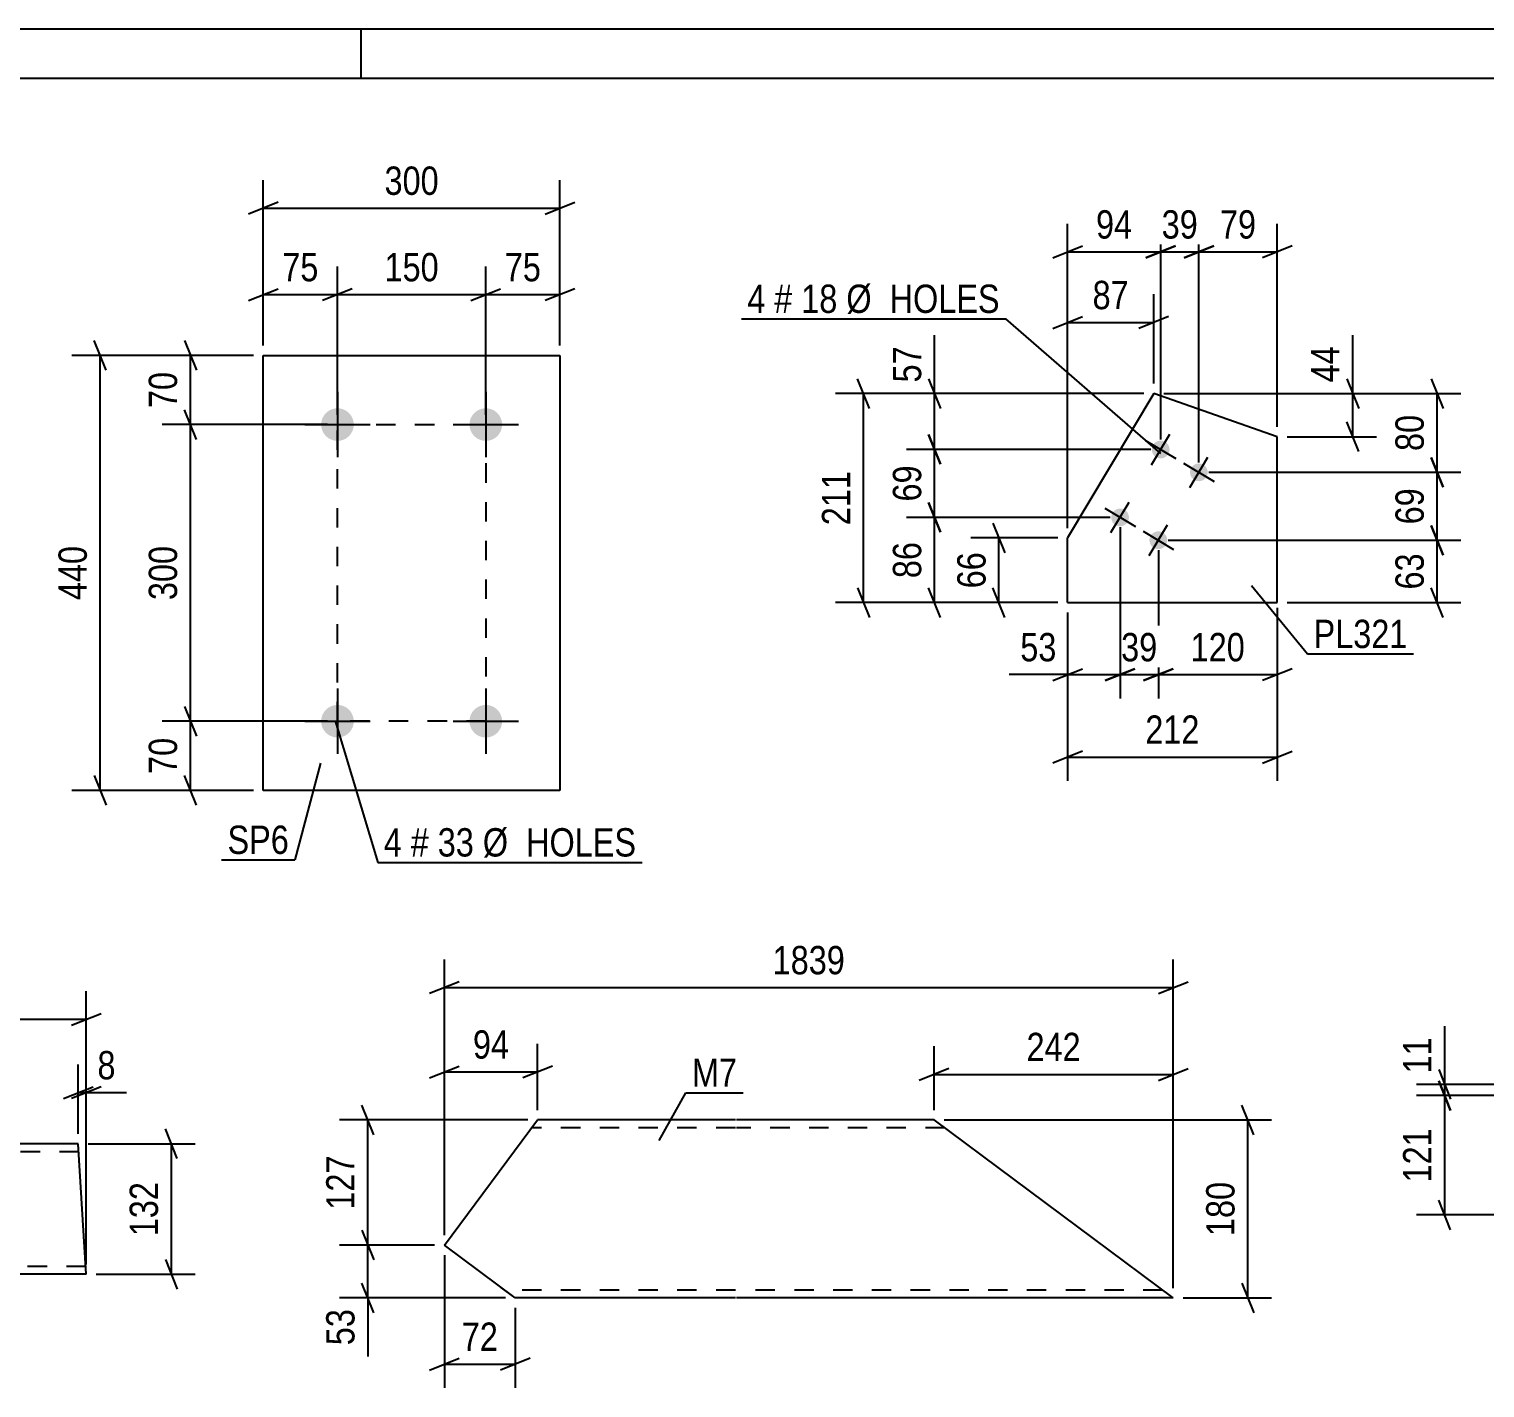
# Model space of a CAD drawing. Header units: millimetres. Extents: x 0 to 12136, y 0 to 297.
# Drawn here: x 176.4 to 323.6, y 159.6 to 297 of the extents above; entities that cross this region are included whole.
import ezdxf

# ---------------------------------------------------------------- set-up
doc = ezdxf.new("R2010")
doc.units = ezdxf.units.MM
doc.linetypes.add('DXK_LINE_DOT2', pattern=[3.9198, 1.9599, -1.9599])
doc.styles.add('Arial Narrow', font='ARIALN.TTF', dxfattribs={"height": 0.2})

# ---------------------------------------------------------------- blocks, each defined once
blk = doc.blocks.new('Unknown-761550640-1135')
at = {"color": 5, "linetype": 'Continuous'}
for p, q in [((420, 297), (0, 297)), ((210, 292), (210, 297)), ((415, 292), (5, 292))]:
    blk.add_line(p, q, dxfattribs=at)
blk = doc.blocks.new('Part-761550640-8233 - 8232')
at = {"color": 2, "linetype": 'Continuous'}
for p, q in [((129.95, 172.21), (141.3, 184.28)), ((161.3, 184.28), (141.3, 184.28)), ((181.4, 184.28), (161.4, 184.28)), ((182.21, 171.08), (181.4, 184.28)), ((131.16, 171.08), (129.95, 172.21)), ((161.3, 171.08), (131.16, 171.08)), ((182.21, 171.08), (161.4, 171.08))]:
    blk.add_line(p, q, dxfattribs=at)
at = {"color": 7, "linetype": 'DXK_LINE_DOT2'}
for p, q in [((161.3, 183.48), (140.55, 183.48)), ((181.45, 183.48), (161.4, 183.48)), ((161.3, 171.88), (130.31, 171.88)), ((182.16, 171.88), (161.4, 171.88)), ((182.16, 171.88), (182.16, 171.94))]:
    blk.add_line(p, q, dxfattribs=at)
blk = doc.blocks.new('Part-761550640-8256 - 8255')
at = {"color": 2, "linetype": 'Continuous'}
for p, q in [((218.42, 174.03), (227.85, 186.69)), ((247.85, 186.69), (227.85, 186.69)), ((267.95, 186.69), (247.95, 186.69)), ((292.12, 168.69), (267.95, 186.69)), ((225.59, 168.69), (218.42, 174.03)), ((247.85, 168.69), (225.59, 168.69)), ((292.12, 168.69), (247.95, 168.69))]:
    blk.add_line(p, q, dxfattribs=at)
at = {"color": 7, "linetype": 'DXK_LINE_DOT2'}
for p, q in [((247.85, 185.89), (227.25, 185.89)), ((269.02, 185.89), (247.95, 185.89)), ((225.59, 168.69), (224.2, 169.72)), ((247.85, 169.49), (224.51, 169.49)), ((291.05, 169.49), (247.95, 169.49))]:
    blk.add_line(p, q, dxfattribs=at)
blk = doc.blocks.new('Part-761550640-8323 - 8322')
at = {"color": 2, "linetype": 'Continuous'}
for p, q in [((200.11, 220.01), (200.11, 264.01)), ((200.11, 264.01), (230.11, 264.01)), ((230.11, 264.01), (230.11, 220.01)), ((230.11, 220.01), (200.11, 220.01))]:
    blk.add_line(p, q, dxfattribs=at)
blk = doc.blocks.new('Bolt-761550640-8324 - 8322')
at = {"linetype": 'Continuous'}
for points in [[(207.61, 258.66, -1), (207.61, 255.36, -1)], [(222.61, 258.66, -1), (222.61, 255.36, -1)], [(207.61, 228.66, -1), (207.61, 225.36, -1)], [(222.61, 228.66, -1), (222.61, 225.36, -1)]]:
    blk.add_hatch(color=1, dxfattribs=at).paths.add_polyline_path(points)
at = {"color": 1, "linetype": 'Continuous'}
for p, q in [((207.61, 260.31), (207.61, 253.71)), ((222.61, 260.31), (222.61, 253.71)), ((204.31, 257.01), (210.91, 257.01)), ((219.31, 257.01), (225.91, 257.01)), ((207.61, 230.31), (207.61, 223.71)), ((222.61, 230.31), (222.61, 223.71)), ((204.31, 227.01), (210.91, 227.01)), ((219.31, 227.01), (225.91, 227.01))]:
    blk.add_line(p, q, dxfattribs=at)
blk = doc.blocks.new('Part-761550640-8479 - 8478')
at = {"color": 2, "linetype": 'Continuous'}
for p, q in [((290.16, 260.15), (281.44, 245.55)), ((302.64, 255.77), (290.16, 260.15)), ((302.64, 239), (302.64, 255.77)), ((281.44, 239), (281.44, 245.55)), ((281.44, 239), (302.64, 239))]:
    blk.add_line(p, q, dxfattribs=at)
blk = doc.blocks.new('Bolt-761550640-8480 - 8478')
at = {"linetype": 'Continuous'}
for points in [[(291.32, 255.26, -1), (290.39, 253.72, -1)], [(295.18, 252.95, -1), (294.26, 251.41, -1)], [(287.21, 248.39, -1), (286.29, 246.85, -1)], [(291.08, 246.09, -1), (290.16, 244.54, -1)]]:
    blk.add_hatch(color=1, dxfattribs=at).paths.add_polyline_path(points)
at = {"color": 1, "linetype": 'Continuous'}
for p, q in [((289.31, 255.41), (292.4, 253.57)), ((289.93, 252.94), (291.78, 256.03)), ((293.8, 250.64), (295.64, 253.73)), ((293.17, 253.1), (296.26, 251.26)), ((285.83, 246.08), (287.68, 249.17)), ((285.21, 248.54), (288.3, 246.7)), ((289.07, 246.24), (292.16, 244.39)), ((289.69, 243.77), (291.54, 246.86))]:
    blk.add_line(p, q, dxfattribs=at)
blk = doc.blocks.new('Rectangle-761550640-11974 - 8322')
at = {"color": 1, "linetype": 'DXK_LINE_DOT2'}
blk.add_lwpolyline([(207.61, 257.01), (222.61, 257.01), (222.61, 227.01), (207.61, 227.01), (207.61, 257.01)], close=True, dxfattribs=at)
blk = doc.blocks.new('StraightDimension-761550640-11384 - 8194')
at = {"color": 7, "linetype": 'Continuous'}
for p, q in [((319.58, 190.28), (319.58, 196.18)), ((319.58, 190.28), (319.58, 196.18)), ((318.98, 191.78), (320.18, 188.78)), ((327.83, 190.28), (316.73, 190.28)), ((320.18, 187.65), (318.98, 190.65)), ((319.58, 189.15), (319.58, 190.28)), ((326.63, 189.15), (316.73, 189.15))]:
    blk.add_line(p, q, dxfattribs=at)
at = {"color": 0}
blk.add_wipeout([(318.83, 195.66), (314.63, 195.66), (314.63, 190.8), (318.83, 190.8)], dxfattribs=at)
at = {"color": 3, "style": 'Arial Narrow'}
blk.add_text('11', height=2.863, rotation=90.0002, dxfattribs=at).set_placement((318.23, 191.4))
blk = doc.blocks.new('StraightDimension-761550640-11385 - 8194')
at = {"color": 7, "linetype": 'Continuous'}
for p, q in [((318.98, 190.65), (320.18, 187.65)), ((326.63, 189.15), (316.73, 189.15)), ((319.58, 177.08), (319.58, 189.15)), ((320.18, 175.58), (318.98, 178.58)), ((337.98, 177.08), (316.73, 177.08))]:
    blk.add_line(p, q, dxfattribs=at)
at = {"color": 0}
blk.add_wipeout([(318.83, 186.45), (314.63, 186.45), (314.63, 179.77), (318.83, 179.77)], dxfattribs=at)
at = {"color": 3, "style": 'Arial Narrow'}
blk.add_text('121', height=2.863, rotation=90.0002, dxfattribs=at).set_placement((318.23, 180.37))
blk = doc.blocks.new('StraightDimension-761550640-8563 - 8232')
at = {"color": 7, "linetype": 'Continuous'}
for p, q in [((191.41, 182.78), (190.21, 185.78)), ((182.4, 184.28), (193.21, 184.28)), ((190.81, 171.08), (190.81, 184.28)), ((190.21, 172.58), (191.41, 169.58)), ((183.21, 171.08), (193.21, 171.08))]:
    blk.add_line(p, q, dxfattribs=at)
at = {"color": 0}
blk.add_wipeout([(190.06, 181.02), (185.86, 181.02), (185.86, 174.33), (190.06, 174.33)], dxfattribs=at)
at = {"color": 3, "style": 'Arial Narrow'}
blk.add_text('132', height=2.863, rotation=90.0002, dxfattribs=at).set_placement((189.46, 174.93))
blk = doc.blocks.new('StraightDimension-761550640-8543 - 8232')
at = {"color": 7, "linetype": 'Continuous'}
for p, q in [((181.4, 185.28), (181.4, 192.3)), ((182.21, 172.08), (182.21, 192.3)), ((179.9, 188.85), (182.9, 190.05)), ((183.71, 190.05), (180.71, 188.85)), ((181.4, 189.45), (182.21, 189.45)), ((182.21, 189.45), (186.29, 189.45)), ((182.21, 189.45), (186.29, 189.45))]:
    blk.add_line(p, q, dxfattribs=at)
at = {"color": 0}
blk.add_wipeout([(185.77, 190.2), (185.77, 194.4), (182.74, 194.4), (182.74, 190.2)], dxfattribs=at)
at = {"color": 3, "style": 'Arial Narrow'}
blk.add_text('8', height=2.86, dxfattribs=at).set_placement((183.34, 190.8))
blk = doc.blocks.new('StraightDimension-761550640-8569 - 8232')
at = {"color": 7, "linetype": 'Continuous'}
for p, q in [((129.95, 173.21), (129.95, 199.72)), ((182.21, 172.08), (182.21, 199.72)), ((131.45, 197.47), (128.45, 196.27)), ((180.71, 196.27), (183.71, 197.47)), ((129.95, 196.87), (182.21, 196.87))]:
    blk.add_line(p, q, dxfattribs=at)
at = {"color": 0}
blk.add_wipeout([(160.34, 197.62), (160.34, 201.82), (151.83, 201.82), (151.83, 197.62)], dxfattribs=at)
at = {"color": 3, "style": 'Arial Narrow'}
blk.add_text('1973', height=2.863, dxfattribs=at).set_placement((152.43, 198.22))
blk = doc.blocks.new('StraightDimension-761550640-8585 - 8255')
at = {"color": 7, "linetype": 'Continuous'}
for p, q in [((218.42, 173.03), (218.42, 159.59)), ((225.59, 167.69), (225.59, 159.59)), ((216.92, 161.39), (219.92, 162.59)), ((218.42, 161.99), (225.59, 161.99)), ((227.09, 162.59), (224.09, 161.39))]:
    blk.add_line(p, q, dxfattribs=at)
at = {"color": 0}
blk.add_wipeout([(224.43, 162.74), (224.43, 166.94), (219.58, 166.94), (219.58, 162.74)], dxfattribs=at)
at = {"color": 3, "style": 'Arial Narrow'}
blk.add_text('72', height=2.863, dxfattribs=at).set_placement((220.18, 163.34))
blk = doc.blocks.new('StraightDimension-761550640-8577 - 8255')
at = {"color": 7, "linetype": 'Continuous'}
for p, q in [((267.95, 187.69), (267.95, 194.14)), ((292.12, 169.69), (292.12, 194.14)), ((269.45, 191.89), (266.45, 190.69)), ((290.62, 190.69), (293.62, 191.89)), ((267.95, 191.29), (292.12, 191.29))]:
    blk.add_line(p, q, dxfattribs=at)
at = {"color": 0}
blk.add_wipeout([(283.38, 192.04), (283.38, 196.24), (276.69, 196.24), (276.69, 192.04)], dxfattribs=at)
at = {"color": 3, "style": 'Arial Narrow'}
blk.add_text('242', height=2.863, dxfattribs=at).set_placement((277.29, 192.64))
blk = doc.blocks.new('StraightDimension-761550640-8597 - 8255')
at = {"color": 7, "linetype": 'Continuous'}
for p, q in [((300.27, 185.19), (299.07, 188.19)), ((268.95, 186.69), (302.07, 186.69)), ((299.67, 168.69), (299.67, 186.69)), ((299.07, 170.19), (300.27, 167.19)), ((293.12, 168.69), (302.07, 168.69))]:
    blk.add_line(p, q, dxfattribs=at)
at = {"color": 0}
blk.add_wipeout([(298.92, 181.03), (294.72, 181.03), (294.72, 174.35), (298.92, 174.35)], dxfattribs=at)
at = {"color": 3, "style": 'Arial Narrow'}
blk.add_text('180', height=2.863, rotation=90.0002, dxfattribs=at).set_placement((298.32, 174.95))
blk = doc.blocks.new('StraightDimension-761550640-8589 - 8255')
at = {"color": 7, "linetype": 'Continuous'}
for p, q in [((211.28, 185.19), (210.08, 188.19)), ((226.85, 186.69), (207.83, 186.69)), ((210.68, 174.03), (210.68, 186.69)), ((210.08, 175.53), (211.28, 172.53)), ((217.42, 174.03), (207.83, 174.03))]:
    blk.add_line(p, q, dxfattribs=at)
at = {"color": 0}
blk.add_wipeout([(209.93, 183.7), (205.73, 183.7), (205.73, 177.02), (209.93, 177.02)], dxfattribs=at)
at = {"color": 3, "style": 'Arial Narrow'}
blk.add_text('127', height=2.863, rotation=90.0002, dxfattribs=at).set_placement((209.33, 177.62))
blk = doc.blocks.new('StraightDimension-761550640-8581 - 8255')
at = {"color": 7, "linetype": 'Continuous'}
for p, q in [((218.42, 175.03), (218.42, 194.39)), ((227.85, 187.69), (227.85, 194.39)), ((216.92, 190.94), (219.92, 192.14)), ((218.42, 191.54), (227.85, 191.54)), ((229.35, 192.14), (226.35, 190.94))]:
    blk.add_line(p, q, dxfattribs=at)
at = {"color": 0}
blk.add_wipeout([(225.56, 192.29), (225.56, 196.49), (220.71, 196.49), (220.71, 192.29)], dxfattribs=at)
at = {"color": 3, "style": 'Arial Narrow'}
blk.add_text('94', height=2.863, dxfattribs=at).set_placement((221.31, 192.89))
blk = doc.blocks.new('StraightDimension-761550640-8590 - 8255')
at = {"color": 7, "linetype": 'Continuous'}
for p, q in [((210.08, 175.53), (211.28, 172.53)), ((217.42, 174.03), (207.83, 174.03)), ((210.68, 168.69), (210.68, 174.03)), ((211.28, 167.19), (210.08, 170.19)), ((224.59, 168.69), (207.83, 168.69)), ((210.68, 168.69), (210.68, 162.78)), ((210.68, 168.69), (210.68, 162.78))]:
    blk.add_line(p, q, dxfattribs=at)
at = {"color": 0}
blk.add_wipeout([(209.93, 168.17), (205.73, 168.17), (205.73, 163.31), (209.93, 163.31)], dxfattribs=at)
at = {"color": 3, "style": 'Arial Narrow'}
blk.add_text('53', height=2.863, rotation=90.0002, dxfattribs=at).set_placement((209.33, 163.91))
blk = doc.blocks.new('StraightDimension-761550640-8603 - 8255')
at = {"color": 7, "linetype": 'Continuous'}
for p, q in [((218.42, 175.03), (218.42, 202.92)), ((292.12, 169.69), (292.12, 202.92)), ((219.92, 200.67), (216.92, 199.47)), ((290.62, 199.47), (293.62, 200.67)), ((218.42, 200.07), (292.12, 200.07))]:
    blk.add_line(p, q, dxfattribs=at)
at = {"color": 0}
blk.add_wipeout([(259.53, 200.82), (259.53, 205.02), (251.02, 205.02), (251.02, 200.82)], dxfattribs=at)
at = {"color": 3, "style": 'Arial Narrow'}
blk.add_text('1839', height=2.863, dxfattribs=at).set_placement((251.62, 201.42))
blk = doc.blocks.new('StraightDimension-761550640-8789 - 8322')
at = {"color": 7, "linetype": 'Continuous'}
for p, q in [((184.21, 262.51), (183.01, 265.51)), ((199.11, 264.01), (180.76, 264.01)), ((183.61, 220.01), (183.61, 264.01)), ((183.01, 221.51), (184.21, 218.51)), ((199.11, 220.01), (180.76, 220.01))]:
    blk.add_line(p, q, dxfattribs=at)
at = {"color": 0}
blk.add_wipeout([(182.86, 245.35), (178.66, 245.35), (178.66, 238.66), (182.86, 238.66)], dxfattribs=at)
at = {"color": 3, "style": 'Arial Narrow'}
blk.add_text('440', height=2.863, rotation=90.0002, dxfattribs=at).set_placement((182.26, 239.26))
blk = doc.blocks.new('StraightDimension-761550640-8778 - 8322')
at = {"color": 7, "linetype": 'Continuous'}
for p, q in [((193.34, 255.51), (192.14, 258.51)), ((206.61, 257.01), (189.89, 257.01)), ((192.74, 227.01), (192.74, 257.01)), ((192.14, 228.51), (193.34, 225.51)), ((206.61, 227.01), (189.89, 227.01))]:
    blk.add_line(p, q, dxfattribs=at)
at = {"color": 0}
blk.add_wipeout([(191.99, 245.35), (187.79, 245.35), (187.79, 238.66), (191.99, 238.66)], dxfattribs=at)
at = {"color": 3, "style": 'Arial Narrow'}
blk.add_text('300', height=2.863, rotation=90.0002, dxfattribs=at).set_placement((191.39, 239.26))
blk = doc.blocks.new('StraightDimension-761550640-8777 - 8322')
at = {"color": 7, "linetype": 'Continuous'}
for p, q in [((192.14, 265.51), (193.34, 262.51)), ((199.11, 264.01), (189.89, 264.01)), ((192.74, 257.01), (192.74, 264.01)), ((193.34, 255.51), (192.14, 258.51)), ((206.61, 257.01), (189.89, 257.01))]:
    blk.add_line(p, q, dxfattribs=at)
at = {"color": 0}
blk.add_wipeout([(191.99, 262.93), (187.79, 262.93), (187.79, 258.08), (191.99, 258.08)], dxfattribs=at)
at = {"color": 3, "style": 'Arial Narrow'}
blk.add_text('70', height=2.863, rotation=90.0002, dxfattribs=at).set_placement((191.39, 258.68))
blk = doc.blocks.new('StraightDimension-761550640-8779 - 8322')
at = {"color": 7, "linetype": 'Continuous'}
for p, q in [((192.14, 228.51), (193.34, 225.51)), ((206.61, 227.01), (189.89, 227.01)), ((192.74, 220.01), (192.74, 227.01)), ((193.34, 218.51), (192.14, 221.51)), ((199.11, 220.01), (189.89, 220.01))]:
    blk.add_line(p, q, dxfattribs=at)
at = {"color": 0}
blk.add_wipeout([(191.99, 225.93), (187.79, 225.93), (187.79, 221.08), (191.99, 221.08)], dxfattribs=at)
at = {"color": 3, "style": 'Arial Narrow'}
blk.add_text('70', height=2.863, rotation=90.0002, dxfattribs=at).set_placement((191.39, 221.68))
blk = doc.blocks.new('StraightDimension-761550640-8793 - 8322')
at = {"color": 7, "linetype": 'Continuous'}
for p, q in [((222.61, 258.01), (222.61, 273)), ((230.11, 265.01), (230.11, 273)), ((221.11, 269.55), (224.11, 270.75)), ((222.61, 270.15), (230.11, 270.15)), ((231.61, 270.75), (228.61, 269.55))]:
    blk.add_line(p, q, dxfattribs=at)
at = {"color": 0}
blk.add_wipeout([(228.79, 270.9), (228.79, 275.1), (223.93, 275.1), (223.93, 270.9)], dxfattribs=at)
at = {"color": 3, "style": 'Arial Narrow'}
blk.add_text('75', height=2.863, dxfattribs=at).set_placement((224.53, 271.5))
blk = doc.blocks.new('StraightDimension-761550640-8794 - 8322')
at = {"color": 7, "linetype": 'Continuous'}
for p, q in [((207.61, 258.01), (207.61, 273)), ((222.61, 258.01), (222.61, 273)), ((209.11, 270.75), (206.11, 269.55)), ((207.61, 270.15), (222.61, 270.15)), ((221.11, 269.55), (224.11, 270.75))]:
    blk.add_line(p, q, dxfattribs=at)
at = {"color": 0}
blk.add_wipeout([(218.45, 270.9), (218.45, 275.1), (211.77, 275.1), (211.77, 270.9)], dxfattribs=at)
at = {"color": 3, "style": 'Arial Narrow'}
blk.add_text('150', height=2.863, dxfattribs=at).set_placement((212.37, 271.5))
blk = doc.blocks.new('StraightDimension-761550640-8795 - 8322')
at = {"color": 7, "linetype": 'Continuous'}
for p, q in [((200.11, 265.01), (200.11, 273)), ((207.61, 258.01), (207.61, 273)), ((198.61, 269.55), (201.61, 270.75)), ((200.11, 270.15), (207.61, 270.15)), ((209.11, 270.75), (206.11, 269.55))]:
    blk.add_line(p, q, dxfattribs=at)
at = {"color": 0}
blk.add_wipeout([(206.29, 270.9), (206.29, 275.1), (201.43, 275.1), (201.43, 270.9)], dxfattribs=at)
at = {"color": 3, "style": 'Arial Narrow'}
blk.add_text('75', height=2.863, dxfattribs=at).set_placement((202.03, 271.5))
blk = doc.blocks.new('StraightDimension-761550640-8805 - 8322')
at = {"color": 7, "linetype": 'Continuous'}
for p, q in [((200.11, 265.01), (200.11, 281.74)), ((230.11, 265.01), (230.11, 281.74)), ((201.61, 279.49), (198.61, 278.29)), ((200.11, 278.89), (230.11, 278.89)), ((228.61, 278.29), (231.61, 279.49))]:
    blk.add_line(p, q, dxfattribs=at)
at = {"color": 0}
blk.add_wipeout([(218.45, 279.64), (218.45, 283.84), (211.77, 283.84), (211.77, 279.64)], dxfattribs=at)
at = {"color": 3, "style": 'Arial Narrow'}
blk.add_text('300', height=2.863, dxfattribs=at).set_placement((212.37, 280.24))
blk = doc.blocks.new('StraightDimension-761550640-11227 - 8478')
at = {"color": 7, "linetype": 'Continuous'}
for p, q in [((318.21, 253.68), (319.41, 250.68)), ((295.72, 252.18), (321.21, 252.18)), ((318.81, 245.31), (318.81, 252.18)), ((319.41, 243.81), (318.21, 246.81)), ((291.62, 245.31), (321.21, 245.31))]:
    blk.add_line(p, q, dxfattribs=at)
at = {"color": 0}
blk.add_wipeout([(318.06, 251.18), (313.86, 251.18), (313.86, 246.32), (318.06, 246.32)], dxfattribs=at)
at = {"color": 3, "style": 'Arial Narrow'}
blk.add_text('69', height=2.863, rotation=90.0002, dxfattribs=at).set_placement((317.46, 246.92))
blk = doc.blocks.new('StraightDimension-761550640-11226 - 8478')
at = {"color": 7, "linetype": 'Continuous'}
for p, q in [((318.21, 261.65), (319.41, 258.65)), ((291.16, 260.15), (321.21, 260.15)), ((318.81, 252.18), (318.81, 260.15)), ((319.41, 250.68), (318.21, 253.68)), ((295.72, 252.18), (321.21, 252.18))]:
    blk.add_line(p, q, dxfattribs=at)
at = {"color": 0}
blk.add_wipeout([(318.06, 258.59), (313.86, 258.59), (313.86, 253.74), (318.06, 253.74)], dxfattribs=at)
at = {"color": 3, "style": 'Arial Narrow'}
blk.add_text('80', height=2.863, rotation=90.0002, dxfattribs=at).set_placement((317.46, 254.34))
blk = doc.blocks.new('StraightDimension-761550640-12341 - 8478')
at = {"color": 7, "linetype": 'Continuous'}
for p, q in [((281.44, 246.55), (281.44, 277.32)), ((290.86, 255.49), (290.86, 277.32)), ((279.94, 273.87), (282.94, 275.07)), ((281.44, 274.47), (290.86, 274.47)), ((292.36, 275.07), (289.36, 273.87))]:
    blk.add_line(p, q, dxfattribs=at)
at = {"color": 0}
blk.add_wipeout([(288.58, 275.22), (288.58, 279.42), (283.72, 279.42), (283.72, 275.22)], dxfattribs=at)
at = {"color": 3, "style": 'Arial Narrow'}
blk.add_text('94', height=2.863, dxfattribs=at).set_placement((284.32, 275.82))
blk = doc.blocks.new('StraightDimension-761550640-8947 - 8478')
at = {"color": 7, "linetype": 'Continuous'}
for p, q in [((310.28, 260.15), (310.28, 266.05)), ((310.28, 260.15), (310.28, 266.05)), ((309.68, 261.65), (310.88, 258.65)), ((291.16, 260.15), (312.68, 260.15)), ((310.28, 255.77), (310.28, 260.15)), ((310.88, 254.27), (309.68, 257.27)), ((303.64, 255.77), (312.68, 255.77))]:
    blk.add_line(p, q, dxfattribs=at)
at = {"color": 0}
blk.add_wipeout([(309.53, 265.53), (305.33, 265.53), (305.33, 260.67), (309.53, 260.67)], dxfattribs=at)
at = {"color": 3, "style": 'Arial Narrow'}
blk.add_text('44', height=2.863, rotation=90.0002, dxfattribs=at).set_placement((308.93, 261.27))
blk = doc.blocks.new('StraightDimension-761550640-8991 - 8478')
at = {"color": 7, "linetype": 'Continuous'}
for p, q in [((261.41, 258.65), (260.21, 261.65)), ((289.16, 260.15), (257.96, 260.15)), ((260.81, 239), (260.81, 260.15)), ((260.21, 240.5), (261.41, 237.5)), ((280.44, 239), (257.96, 239))]:
    blk.add_line(p, q, dxfattribs=at)
at = {"color": 0}
blk.add_wipeout([(260.06, 252.92), (255.86, 252.92), (255.86, 246.23), (260.06, 246.23)], dxfattribs=at)
at = {"color": 3, "style": 'Arial Narrow'}
blk.add_text('211', height=2.863, rotation=90.0002, dxfattribs=at).set_placement((259.46, 246.83))
blk = doc.blocks.new('StraightDimension-761550640-11228 - 8478')
at = {"color": 7, "linetype": 'Continuous'}
for p, q in [((318.21, 246.81), (319.41, 243.81)), ((291.62, 245.31), (321.21, 245.31)), ((318.81, 239), (318.81, 245.31)), ((319.41, 237.5), (318.21, 240.5)), ((303.64, 239), (321.21, 239))]:
    blk.add_line(p, q, dxfattribs=at)
at = {"color": 0}
blk.add_wipeout([(318.06, 244.58), (313.86, 244.58), (313.86, 239.73), (318.06, 239.73)], dxfattribs=at)
at = {"color": 3, "style": 'Arial Narrow'}
blk.add_text('63', height=2.863, rotation=90.0002, dxfattribs=at).set_placement((317.46, 240.33))
blk = doc.blocks.new('StraightDimension-761550640-11249 - 8478')
at = {"color": 7, "linetype": 'Continuous'}
for p, q in [((302.64, 238.49), (302.64, 220.98)), ((281.44, 238), (281.44, 220.98)), ((282.94, 223.98), (279.94, 222.78)), ((301.14, 222.78), (304.14, 223.98)), ((281.44, 223.38), (302.64, 223.38))]:
    blk.add_line(p, q, dxfattribs=at)
at = {"color": 0}
blk.add_wipeout([(295.38, 224.13), (295.38, 228.33), (288.7, 228.33), (288.7, 224.13)], dxfattribs=at)
at = {"color": 3, "style": 'Arial Narrow'}
blk.add_text('212', height=2.863, dxfattribs=at).set_placement((289.3, 224.73))
blk = doc.blocks.new('StraightDimension-761550640-12291 - 8478')
at = {"color": 7, "linetype": 'Continuous'}
for p, q in [((267.99, 260.15), (267.99, 266.05)), ((267.99, 260.15), (267.99, 266.05)), ((267.39, 261.65), (268.59, 258.65)), ((289.16, 260.15), (265.14, 260.15)), ((267.99, 254.49), (267.99, 260.15)), ((268.59, 252.99), (267.39, 255.99)), ((289.86, 254.49), (265.14, 254.49))]:
    blk.add_line(p, q, dxfattribs=at)
at = {"color": 0}
blk.add_wipeout([(267.24, 265.53), (263.04, 265.53), (263.04, 260.67), (267.24, 260.67)], dxfattribs=at)
at = {"color": 3, "style": 'Arial Narrow'}
blk.add_text('57', height=2.863, rotation=90.0002, dxfattribs=at).set_placement((266.64, 261.27))
blk = doc.blocks.new('StraightDimension-761550640-12292 - 8478')
at = {"color": 7, "linetype": 'Continuous'}
for p, q in [((267.39, 255.99), (268.59, 252.99)), ((289.86, 254.49), (265.14, 254.49)), ((267.99, 247.62), (267.99, 254.49)), ((268.59, 246.12), (267.39, 249.12)), ((285.75, 247.62), (265.14, 247.62))]:
    blk.add_line(p, q, dxfattribs=at)
at = {"color": 0}
blk.add_wipeout([(267.24, 253.48), (263.04, 253.48), (263.04, 248.63), (267.24, 248.63)], dxfattribs=at)
at = {"color": 3, "style": 'Arial Narrow'}
blk.add_text('69', height=2.863, rotation=90.0002, dxfattribs=at).set_placement((266.64, 249.23))
blk = doc.blocks.new('StraightDimension-761550640-12293 - 8478')
at = {"color": 7, "linetype": 'Continuous'}
for p, q in [((267.39, 249.12), (268.59, 246.12)), ((285.75, 247.62), (265.14, 247.62)), ((267.99, 239), (267.99, 247.62)), ((268.59, 237.5), (267.39, 240.5)), ((280.44, 239), (265.14, 239))]:
    blk.add_line(p, q, dxfattribs=at)
at = {"color": 0}
blk.add_wipeout([(267.24, 245.74), (263.04, 245.74), (263.04, 240.88), (267.24, 240.88)], dxfattribs=at)
at = {"color": 3, "style": 'Arial Narrow'}
blk.add_text('86', height=2.863, rotation=90.0002, dxfattribs=at).set_placement((266.64, 241.48))
blk = doc.blocks.new('StraightDimension-761550640-12314 - 8478')
at = {"color": 7, "linetype": 'Continuous'}
for p, q in [((273.9, 247.05), (275.1, 244.05)), ((280.44, 245.55), (271.65, 245.55)), ((274.5, 239), (274.5, 245.55)), ((275.1, 237.5), (273.9, 240.5)), ((280.44, 239), (271.65, 239))]:
    blk.add_line(p, q, dxfattribs=at)
at = {"color": 0}
blk.add_wipeout([(273.75, 244.7), (269.55, 244.7), (269.55, 239.85), (273.75, 239.85)], dxfattribs=at)
at = {"color": 3, "style": 'Arial Narrow'}
blk.add_text('66', height=2.863, rotation=90.0002, dxfattribs=at).set_placement((273.15, 240.45))
blk = doc.blocks.new('StraightDimension-761550640-12327 - 8478')
at = {"color": 7, "linetype": 'Continuous'}
for p, q in [((281.44, 246.55), (281.44, 270.18)), ((290.16, 261.15), (290.16, 270.18)), ((279.94, 266.73), (282.94, 267.93)), ((291.66, 267.93), (288.66, 266.73)), ((281.44, 267.33), (290.16, 267.33))]:
    blk.add_line(p, q, dxfattribs=at)
at = {"color": 0}
blk.add_wipeout([(288.23, 268.08), (288.23, 272.28), (283.37, 272.28), (283.37, 268.08)], dxfattribs=at)
at = {"color": 3, "style": 'Arial Narrow'}
blk.add_text('87', height=2.863, dxfattribs=at).set_placement((283.97, 268.68))
blk = doc.blocks.new('StraightDimension-761550640-12339 - 8478')
at = {"color": 7, "linetype": 'Continuous'}
for p, q in [((294.72, 253.18), (294.72, 277.32)), ((302.64, 256.77), (302.64, 277.32)), ((293.22, 273.87), (296.22, 275.07)), ((294.72, 274.47), (302.64, 274.47)), ((304.14, 275.07), (301.14, 273.87))]:
    blk.add_line(p, q, dxfattribs=at)
at = {"color": 0}
blk.add_wipeout([(301.11, 275.22), (301.11, 279.42), (296.25, 279.42), (296.25, 275.22)], dxfattribs=at)
at = {"color": 3, "style": 'Arial Narrow'}
blk.add_text('79', height=2.863, dxfattribs=at).set_placement((296.85, 275.82))
blk = doc.blocks.new('StraightDimension-761550640-12340 - 8478')
at = {"color": 7, "linetype": 'Continuous'}
for p, q in [((290.86, 255.49), (290.86, 277.32)), ((294.72, 253.18), (294.72, 277.32)), ((289.36, 273.87), (292.36, 275.07)), ((290.86, 274.47), (294.72, 274.47)), ((296.22, 275.07), (293.22, 273.87))]:
    blk.add_line(p, q, dxfattribs=at)
at = {"color": 0}
blk.add_wipeout([(295.22, 275.22), (295.22, 279.42), (290.36, 279.42), (290.36, 275.22)], dxfattribs=at)
at = {"color": 3, "style": 'Arial Narrow'}
blk.add_text('39', height=2.863, dxfattribs=at).set_placement((290.96, 275.82))
blk = doc.blocks.new('StraightDimension-761550640-12370 - 8478')
at = {"color": 7, "linetype": 'Continuous'}
for p, q in [((290.62, 244.31), (290.62, 229.32)), ((302.64, 238), (302.64, 229.32)), ((289.12, 231.12), (292.12, 232.32)), ((290.62, 231.72), (302.64, 231.72)), ((304.14, 232.32), (301.14, 231.12))]:
    blk.add_line(p, q, dxfattribs=at)
at = {"color": 0}
blk.add_wipeout([(299.97, 232.47), (299.97, 236.67), (293.29, 236.67), (293.29, 232.47)], dxfattribs=at)
at = {"color": 3, "style": 'Arial Narrow'}
blk.add_text('120', height=2.863, dxfattribs=at).set_placement((293.89, 233.07))
blk = doc.blocks.new('StraightDimension-761550640-12371 - 8478')
at = {"color": 7, "linetype": 'Continuous'}
for p, q in [((286.75, 246.62), (286.75, 229.32)), ((290.62, 244.31), (290.62, 229.32)), ((285.25, 231.12), (288.25, 232.32)), ((286.75, 231.72), (290.62, 231.72)), ((292.12, 232.32), (289.12, 231.12))]:
    blk.add_line(p, q, dxfattribs=at)
at = {"color": 0}
blk.add_wipeout([(291.11, 232.47), (291.11, 236.67), (286.26, 236.67), (286.26, 232.47)], dxfattribs=at)
at = {"color": 3, "style": 'Arial Narrow'}
blk.add_text('39', height=2.863, dxfattribs=at).set_placement((286.86, 233.07))
blk = doc.blocks.new('StraightDimension-761550640-12372 - 8478')
at = {"color": 7, "linetype": 'Continuous'}
for p, q in [((286.75, 246.62), (286.75, 229.32)), ((281.44, 238), (281.44, 229.32)), ((281.44, 231.72), (275.53, 231.72)), ((281.44, 231.72), (275.53, 231.72)), ((279.94, 231.12), (282.94, 232.32)), ((281.44, 231.72), (286.75, 231.72)), ((288.25, 232.32), (285.25, 231.12))]:
    blk.add_line(p, q, dxfattribs=at)
at = {"color": 0}
blk.add_wipeout([(280.92, 232.47), (280.92, 236.67), (276.06, 236.67), (276.06, 232.47)], dxfattribs=at)
at = {"color": 3, "style": 'Arial Narrow'}
blk.add_text('53', height=2.863, dxfattribs=at).set_placement((276.66, 233.07))
blk = doc.blocks.new('Mark-761550640-9063 - 8255')
at = {"color": 0}
blk.add_wipeout([(248.02, 190.04), (248.02, 193.04), (243.45, 193.04), (243.45, 190.04)], dxfattribs=at)
blk.add_wipeout([(248.02, 190.04), (248.02, 193.04), (243.45, 193.04), (243.45, 190.04)], dxfattribs=at)
at = {"color": 30, "linetype": 'Continuous'}
for p, q in [((240.15, 184.62), (242.85, 189.44)), ((242.85, 189.44), (248.62, 189.44))]:
    blk.add_line(p, q, dxfattribs=at)
at = {"color": 3, "style": 'Arial Narrow'}
blk.add_text('M7', height=2.863, dxfattribs=at).set_placement((243.45, 190.04))
blk = doc.blocks.new('Mark-761550640-9085 - 8322')
at = {"color": 0}
blk.add_wipeout([(202.7, 213.59), (202.7, 216.59), (196.49, 216.59), (196.49, 213.59)], dxfattribs=at)
blk.add_wipeout([(202.7, 213.59), (202.7, 216.59), (196.49, 216.59), (196.49, 213.59)], dxfattribs=at)
at = {"color": 30, "linetype": 'Continuous'}
for p in [(205.88, 222.78), (195.89, 212.99)]:
    blk.add_line(p, (203.3, 212.99), dxfattribs=at)
at = {"color": 3, "style": 'Arial Narrow'}
blk.add_text('SP6', height=2.863, dxfattribs=at).set_placement((196.49, 213.59))
blk = doc.blocks.new('Mark-761550640-9088 - 8322')
at = {"color": 0}
for points in [[(214.12, 213.33), (214.12, 216.33), (212.29, 216.33), (212.29, 213.33)], [(216.85, 213.33), (216.85, 216.33), (215.02, 216.33), (215.02, 213.33)], [(221.41, 213.33), (221.41, 216.33), (217.75, 216.33), (217.75, 213.33)], [(237.83, 213.33), (237.83, 216.33), (222.31, 216.33), (222.31, 213.33)]]:
    blk.add_wipeout(points, dxfattribs=at)
for points in [[(214.12, 213.33), (214.12, 216.33), (212.29, 216.33), (212.29, 213.33)], [(216.85, 213.33), (216.85, 216.33), (215.02, 216.33), (215.02, 213.33)], [(221.41, 213.33), (221.41, 216.33), (217.75, 216.33), (217.75, 213.33)], [(237.83, 213.33), (237.83, 216.33), (222.31, 216.33), (222.31, 213.33)]]:
    blk.add_wipeout(points, dxfattribs=at)
at = {"color": 7, "linetype": 'Continuous'}
for p, q in [((207.37, 227.04), (211.69, 212.73)), ((211.69, 212.73), (238.43, 212.73))]:
    blk.add_line(p, q, dxfattribs=at)
at = {"color": 3, "style": 'Arial Narrow'}
for s, height, p in [('4', 2.86, (212.29, 213.33)), ('#', 2.86, (215.02, 213.33)), ('33', 2.863, (217.75, 213.33)), ('Ø  HOLES', 2.863, (222.31, 213.33))]:
    blk.add_text(s, height=height, dxfattribs=at).set_placement(p)
blk = doc.blocks.new('Mark-761550640-9123 - 8478')
at = {"color": 0}
blk.add_wipeout([(315.83, 234.41), (315.83, 237.41), (306.32, 237.41), (306.32, 234.41)], dxfattribs=at)
blk.add_wipeout([(315.83, 234.41), (315.83, 237.41), (306.32, 237.41), (306.32, 234.41)], dxfattribs=at)
at = {"color": 30, "linetype": 'Continuous'}
for p, q in [((300.04, 240.75), (305.72, 233.81)), ((305.72, 233.81), (316.43, 233.81))]:
    blk.add_line(p, q, dxfattribs=at)
at = {"color": 3, "style": 'Arial Narrow'}
blk.add_text('PL321', height=2.863, dxfattribs=at).set_placement((306.32, 234.41))
blk = doc.blocks.new('Mark-761550640-9126 - 8478')
at = {"color": 0}
for points in [[(250.88, 268.3), (250.88, 271.3), (249.06, 271.3), (249.06, 268.3)], [(253.61, 268.3), (253.61, 271.3), (251.78, 271.3), (251.78, 268.3)], [(258.17, 268.3), (258.17, 271.3), (254.51, 271.3), (254.51, 268.3)], [(274.6, 268.3), (274.6, 271.3), (259.07, 271.3), (259.07, 268.3)]]:
    blk.add_wipeout(points, dxfattribs=at)
for points in [[(250.88, 268.3), (250.88, 271.3), (249.06, 271.3), (249.06, 268.3)], [(253.61, 268.3), (253.61, 271.3), (251.78, 271.3), (251.78, 268.3)], [(258.17, 268.3), (258.17, 271.3), (254.51, 271.3), (254.51, 268.3)], [(274.6, 268.3), (274.6, 271.3), (259.07, 271.3), (259.07, 268.3)]]:
    blk.add_wipeout(points, dxfattribs=at)
at = {"color": 7, "linetype": 'Continuous'}
for p in [(248.46, 267.7), (290.86, 254.1)]:
    blk.add_line(p, (275.2, 267.7), dxfattribs=at)
at = {"color": 3, "style": 'Arial Narrow'}
for s, height, p in [('4', 2.86, (249.06, 268.3)), ('#', 2.86, (251.78, 268.3)), ('18', 2.863, (254.51, 268.3)), ('Ø  HOLES', 2.863, (259.07, 268.3))]:
    blk.add_text(s, height=height, dxfattribs=at).set_placement(p)

msp = doc.modelspace()

# ---------------------------------------------------------------- block references
for name in ['Unknown-761550640-1135', 'Part-761550640-8323 - 8322', 'Bolt-761550640-8324 - 8322', 'Part-761550640-8479 - 8478', 'Rectangle-761550640-11974 - 8322', 'Bolt-761550640-8480 - 8478', 'Part-761550640-8256 - 8255', 'Part-761550640-8233 - 8232']:
    msp.add_blockref(name, (0, 0))

# ---------------------------------------------------------------- next in the draw order: block references
for name in ['StraightDimension-761550640-8793 - 8322', 'StraightDimension-761550640-8789 - 8322', 'StraightDimension-761550640-11227 - 8478', 'Mark-761550640-9088 - 8322', 'StraightDimension-761550640-8577 - 8255', 'StraightDimension-761550640-11384 - 8194', 'StraightDimension-761550640-8563 - 8232', 'StraightDimension-761550640-8585 - 8255']:
    msp.add_blockref(name, (0, 0))

# ---------------------------------------------------------------- next in the draw order: block references
for name in ['StraightDimension-761550640-11226 - 8478', 'StraightDimension-761550640-8778 - 8322', 'StraightDimension-761550640-8543 - 8232', 'StraightDimension-761550640-11385 - 8194', 'StraightDimension-761550640-8589 - 8255', 'StraightDimension-761550640-8597 - 8255']:
    msp.add_blockref(name, (0, 0))

# ---------------------------------------------------------------- next in the draw order: block references
for name in ['StraightDimension-761550640-12341 - 8478', 'StraightDimension-761550640-8777 - 8322', 'StraightDimension-761550640-8779 - 8322', 'StraightDimension-761550640-8569 - 8232', 'StraightDimension-761550640-8581 - 8255']:
    msp.add_blockref(name, (0, 0))

# ---------------------------------------------------------------- next in the draw order: block references
for name in ['StraightDimension-761550640-8794 - 8322', 'StraightDimension-761550640-8947 - 8478', 'StraightDimension-761550640-8991 - 8478', 'StraightDimension-761550640-11228 - 8478', 'Mark-761550640-9085 - 8322', 'StraightDimension-761550640-8590 - 8255']:
    msp.add_blockref(name, (0, 0))

# ---------------------------------------------------------------- next in the draw order: block references
for name in ['StraightDimension-761550640-12339 - 8478', 'StraightDimension-761550640-8795 - 8322', 'StraightDimension-761550640-12291 - 8478', 'StraightDimension-761550640-11249 - 8478', 'StraightDimension-761550640-8603 - 8255']:
    msp.add_blockref(name, (0, 0))

# ---------------------------------------------------------------- next in the draw order: block references
for name in ['StraightDimension-761550640-8805 - 8322', 'StraightDimension-761550640-12292 - 8478', 'StraightDimension-761550640-12370 - 8478', 'Mark-761550640-9063 - 8255']:
    msp.add_blockref(name, (0, 0))

# ---------------------------------------------------------------- next in the draw order: block references
for name in ['StraightDimension-761550640-12293 - 8478', 'Mark-761550640-9123 - 8478']:
    msp.add_blockref(name, (0, 0))

# ---------------------------------------------------------------- next in the draw order: block references
msp.add_blockref('StraightDimension-761550640-12314 - 8478', (0, 0))

# ---------------------------------------------------------------- next in the draw order: block references
msp.add_blockref('StraightDimension-761550640-12327 - 8478', (0, 0))

# ---------------------------------------------------------------- next in the draw order: block references
for name in ['StraightDimension-761550640-12340 - 8478', 'StraightDimension-761550640-12371 - 8478']:
    msp.add_blockref(name, (0, 0))

# ---------------------------------------------------------------- next in the draw order: block references
for name in ['Mark-761550640-9126 - 8478', 'StraightDimension-761550640-12372 - 8478']:
    msp.add_blockref(name, (0, 0))

doc.saveas('drawing.dxf')
